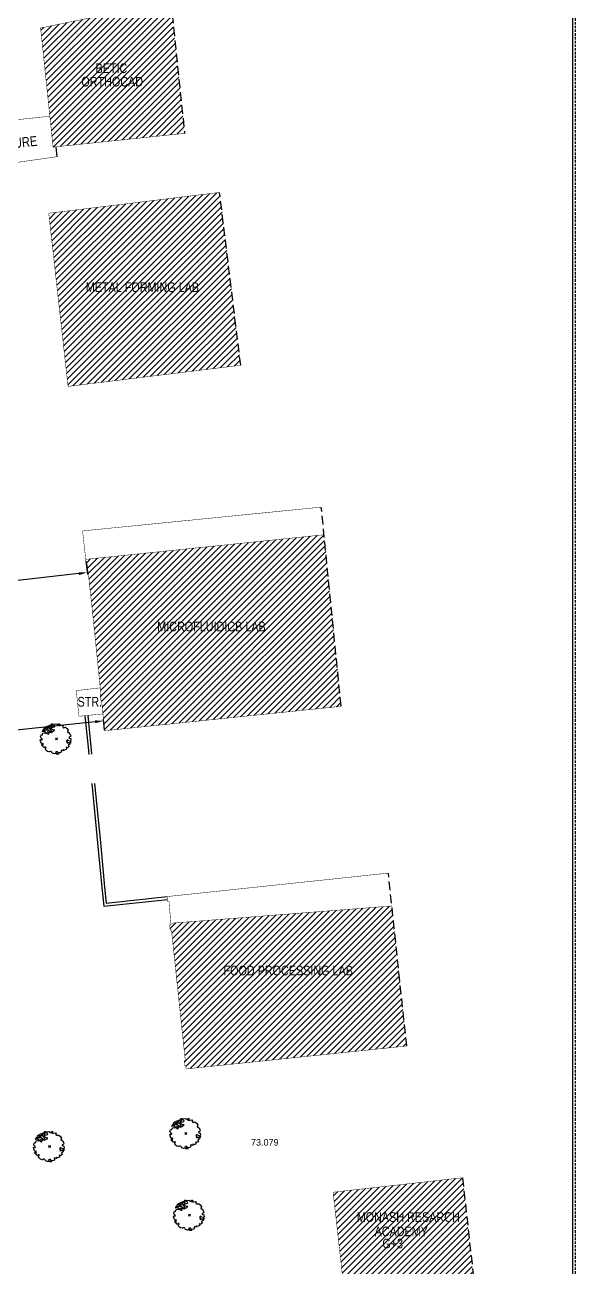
# Model space of a CAD drawing. Header units: inches. Extents: x 1254 to 1542, y 933 to 1230.
# Drawn here: x 1486.5 to 1541.8, y 1040.7 to 1165.6 of the extents above; entities that cross this region are included whole.
import ezdxf
from ezdxf.enums import TextEntityAlignment as Align

# ---------------------------------------------------------------- set-up
doc = ezdxf.new("R2010")
doc.units = ezdxf.units.IN
doc.header["$MEASUREMENT"] = 0
doc.header["$PDMODE"] = 35
doc.header["$PDSIZE"] = 0.1
doc.linetypes.add('HIDDEN', pattern=[0.375, 0.25, -0.125])
for name, color, linetype in [('bldg.', 1, 'Continuous'), ('comp. wall', 7, 'Continuous'), ('dimeantion', 140, 'Continuous'), ('DRAIN (S.W)', 130, 'HIDDEN'), ('HACH BLDG.', 182, 'Continuous'), ('LEVEL', 171, 'Continuous'), ('STR H', 251, 'Continuous'), ('structure', 200, 'Continuous'), ('text', 7, 'Continuous'), ('TREE', 3, 'Continuous')]:
    doc.layers.add(name, color=color, linetype=linetype)
doc.styles.get("Standard").update_dxf_attribs({"font": 'arial.ttf'})
doc.styles.add('style2', font='arial.ttf')
doc.dimstyles.get("Standard").update_dxf_attribs({"dimtxt": 0.85, "dimasz": 0.85, "dimexe": 0.18, "dimexo": 0.0625, "dimgap": 0.09, "dimtad": 0, "dimzin": 0, "dimdsep": 46, "dimtxsty": 'Standard', "dimcen": 0.09, "dimclrd": 5, "dimclre": 5, "dimclrt": 6, "dimadec": 0, "dimazin": 0, "dimtfac": 1, "dimtofl": 0, "dimtmove": 0, "dimatfit": 3, "dimfxl": 0, "dimtolj": 1, "dimtzin": 0, "dimarcsym": 0})
pattern_1 = [(45, (467.107, 39.5311), (-0.30935922, 0.30935922), [])]

# ---------------------------------------------------------------- blocks, each defined once
blk = doc.blocks.new('PV07')
at = {"layer": 'TREE'}
for p, q in [((-2.29, 4.05), (-2.6, 4.31)), ((-1.71, 3.82), (-2.35, 4.45)), ((-2.23, 3.42), (-2.29, 4.05)), ((-1.71, 3.82), (-1.92, 4.59)), ((-1.71, 3.82), (-1.49, 4.36)), ((-1.49, 4.36), (-1.44, 4.64)), ((-4.2, 2.36), (-4.71, 2.24)), ((-4.2, 2.36), (-4.43, 2.61)), ((-3.65, 2.27), (-4.2, 2.36)), ((-3.83, 2.82), (-4.14, 3.22)), ((-3.83, 2.82), (-4.03, 2.79)), ((-3.65, 2.27), (-3.89, 2.59)), ((-3.43, 2.82), (-3.83, 2.82)), ((-3.34, 1.98), (-3.65, 2.27)), ((-1.77, 2.1), (-3.56, 3.36)), ((-2.75, 2.79), (-3.43, 2.82)), ((-2.82, 3.26), (-2.85, 3.45)), ((-2.56, 2.65), (-2.82, 3.26)), ((-2.26, 3.42), (-2.6, 3.73)), ((-1.89, 3.07), (-2.26, 3.42)), ((-1.89, 3.07), (-1.71, 3.82)), ((-1.46, 2.24), (-1.89, 3.07)), ((0, 0), (-0.2, 0)), ((0, 0), (0, 0.2)), ((0, 0), (0, -0.2)), ((0, 0), (0.2, 0))]:
    blk.add_line(p, q, dxfattribs=at)
at = {"layer": 'TREE', "flags": 128}
for points in [[(0.39, -4.4), (0.29, -4.2), (-0.04, -4.23), (-0.35, -4.43), (-0.26, -4.66), (-0.23, -4.8), (-0.69, -4.86), (-1.31, -4.66), (-1.55, -4.46), (-1.46, -4.29), (-1.83, -4.12), (-2.08, -4.12), (-2.29, -4.26), (-2.45, -4.26), (-2.97, -4.09), (-3.46, -3.63), (-3.62, -3.31), (-3.59, -3.11), (-3.4, -2.91), (-3.46, -2.68), (-3.77, -2.71), (-3.8, -2.86), (-4.11, -2.86), (-4.33, -2.57), (-4.39, -2.2), (-4.36, -1.88), (-4.3, -1.68), (-4.39, -1.45), (-4.63, -1.57), (-4.91, -1.42), (-5.06, -1.05), (-5.25, -0.31), (-5.03, -0.22), (-4.85, -0.25), (-4.73, -0.31), (-4.57, -0.22), (-4.73, 0.04), (-4.97, 0.21), (-5.1, 0.47), (-5.19, 0.72), (-5, 1.15), (-4.73, 1.3), (-4.54, 1.35), (-4.51, 1.61), (-4.39, 1.87), (-3.99, 1.98), (-3.68, 1.84), (-3.34, 1.98), (-2.97, 1.7), (-2.63, 1.5), (-2.39, 1.84), (-2.72, 2.04), (-3.03, 2.24), (-2.79, 2.33), (-2.32, 2.21), (-1.77, 2.1), (-1.37, 2.3), (-0.94, 2.56), (-0.57, 2.79), (-0.97, 2.87), (-1.62, 3.16), (-1.68, 3.47), (-1.43, 3.73), (-1.06, 3.85), (-0.66, 3.93), (-0.57, 4.13), (-0.94, 4.39), (-0.88, 4.76), (-0.24, 4.9)], [(-2.84, 4.14), (-2.69, 3.93), (-2.56, 3.68), (-2.85, 3.45), (-3.25, 3.45), (-3.53, 3.36), (-3.99, 3.25), (-3.99, 3.53), (-3.59, 3.79), (-3.19, 3.9), (-3.06, 4.13), (-2.84, 4.14)], [(-1.73, 4.72), (-1.58, 4.88), (-1.27, 4.88), (-1.25, 4.7), (-1.44, 4.64), (-1.68, 4.63), (-1.72, 4.71)], [(-0.26, 4.91), (0.29, 4.62), (0.88, 4.31), (1.22, 4.36), (1.83, 4.48), (2.26, 4.39), (2.05, 4.22), (2.02, 3.79), (2.02, 3.79), (2.42, 3.56), (2.57, 3.7), (2.88, 3.76), (3.4, 3.36), (3.83, 2.79), (3.74, 2.47), (3.62, 2.21), (3.74, 2.07), (4.08, 2.1), (4.27, 1.67), (4.54, 1.3), (4.64, 0.87), (4.39, 0.7), (4.08, 0.58), (4.05, 0.32), (4.24, 0.27), (4.64, 0.15), (4.67, -0.48), (4.51, -0.68), (4.3, -0.71), (3.77, -0.56), (3.68, -0.33), (3.43, -0.45), (3.19, -0.71), (3.43, -0.85), (3.5, -1.05), (3.34, -1.22), (3.62, -1.37), (3.87, -1.17), (4.17, -1.17), (4.36, -1.51), (4.36, -1.74), (4.11, -1.94), (3.9, -2), (3.83, -2.23), (4.02, -2.4), (3.9, -2.66), (3.71, -2.94), (3.4, -2.86), (3.19, -2.77), (3.13, -2.91), (3.22, -3.09), (3.22, -3.29), (3.19, -3.46), (2.82, -3.6), (2.54, -3.63), (2.29, -3.51), (2.14, -3.6), (2.36, -3.8), (2.02, -3.86), (1.77, -3.69), (1.49, -3.86), (1.52, -4.09), (1.52, -4.37), (1.25, -4.52), (0.82, -4.6), (0.39, -4.4)], [(0.57, 4.88), (0.79, 4.91), (1.06, 4.82), (1.12, 4.68), (0.94, 4.68), (0.75, 4.62), (0.6, 4.74), (0.57, 4.88)], [(-4.26, 2.99), (-3.99, 2.9), (-4.05, 2.7), (-4.3, 2.64), (-4.51, 2.59), (-4.45, 2.76), (-4.42, 2.87), (-4.26, 2.99)], [(-4.85, -1.8), (-4.88, -2), (-4.6, -2.23), (-4.51, -1.91), (-4.66, -1.8), (-4.85, -1.8)], [(4.7, -0.91), (4.42, -0.97), (4.42, -1.17), (4.6, -1.28), (4.82, -1.14), (4.7, -0.91)], [(0.14, -4.63), (0.45, -4.8), (0.75, -4.86), (0.63, -4.98), (0.29, -5), (-0.05, -4.96), (-0.01, -4.83), (0.02, -4.63), (0.14, -4.63)]]:
    blk.add_lwpolyline(points, dxfattribs=at)
at = {"layer": 'TREE'}
blk.add_point((0, 0), dxfattribs=at)
blk = doc.blocks.new('TREE12')
at = {"layer": 'TREE', "xscale": 99.88372093023256, "yscale": 99.88372093023256, "zscale": 99.88372093023256}
blk.add_blockref('PV07', (411, 285), dxfattribs=at)
blk = doc.blocks.new('*D17')
at = {"layer": 'Defpoints', "color": 0}
for p in [(1492.62, 1111.77), (1492.75, 1110.54), (1454.93, 1107.52)]:
    blk.add_point(p, dxfattribs=at)
at = {"layer": 'dimeantion', "color": 5, "lineweight": -2}
for p, q in [((1492.62, 1111.71), (1492.77, 1110.36)), ((1491.91, 1110.44), (1479.94, 1109.09)), ((1455.92, 1106.38), (1476.92, 1108.75)), ((1454.94, 1107.45), (1455.09, 1106.1))]:
    blk.add_line(p, q, dxfattribs=at)
at = {"layer": 'dimeantion', "color": 5}
for points in [[(1491.89, 1110.58), (1491.93, 1110.3), (1492.75, 1110.54)], [(1455.9, 1106.52), (1455.93, 1106.24), (1455.07, 1106.28)]]:
    blk.add_solid(points, dxfattribs=at)
at = {"layer": 'dimeantion', "color": 6, "insert": (1478.42, 1108.98), "char_height": 0.85, "attachment_point": 5, "rotation": 6.4435}
blk.add_mtext('\\A1;37.92', dxfattribs=at)
blk = doc.blocks.new('*D81')
at = {"layer": 'Defpoints', "color": 0}
for p in [(1494.51, 1094.64), (1456.74, 1091.58), (1456.84, 1090.58)]:
    blk.add_point(p, dxfattribs=at)
at = {"layer": 'dimeantion', "color": 5, "lineweight": -2}
for p, q in [((1494.5, 1094.7), (1494.38, 1095.81)), ((1493.56, 1095.54), (1479.81, 1094.06)), ((1457.58, 1091.67), (1476.78, 1093.73)), ((1456.84, 1090.65), (1456.72, 1091.76))]:
    blk.add_line(p, q, dxfattribs=at)
at = {"layer": 'dimeantion', "color": 5}
for points in [[(1493.54, 1095.68), (1493.57, 1095.4), (1494.4, 1095.63)], [(1457.57, 1091.81), (1457.6, 1091.53), (1456.74, 1091.58)]]:
    blk.add_solid(points, dxfattribs=at)
at = {"layer": 'dimeantion', "color": 6, "insert": (1478.29, 1093.93), "char_height": 0.85, "attachment_point": 5, "rotation": 6.1447}
blk.add_mtext('\\A1;37.88', dxfattribs=at)

msp = doc.modelspace()

# ---------------------------------------------------------------- hatches: boundary and pattern name
at = {"layer": 'HACH BLDG.', "lineweight": 30}
h = msp.add_hatch(dxfattribs=at)
h.set_pattern_fill('ANSI31', color=256, scale=3.5)
h.set_pattern_definition(pattern_1)
h.paths.add_polyline_path([(1530.478, 1049.684), (1517.469, 1048.225), (1518.498, 1039.051), (1526.83, 1040.002), (1526.964, 1038.828), (1528.569, 1024.761), (1527.036, 1024.585), (1527.097, 1023.686), (1519.101, 1022.784), (1519.552, 1018.672), (1533.709, 1020.225)])
h.paths.add_polyline_path([(1522.166, 1042.315), (1524.747, 1042.315), (1524.747, 1043.821), (1522.166, 1043.821)], flags=24)
h.paths.add_polyline_path([(1521.384, 1043.535), (1527.248, 1043.535), (1527.248, 1045.04), (1521.384, 1045.04)], flags=24)
h.paths.add_polyline_path([(1519.593, 1044.975), (1530.455, 1044.975), (1530.455, 1046.481), (1519.593, 1046.481)], flags=24)
at = {"layer": 'STR H', "lineweight": 30}
h = msp.add_hatch(dxfattribs=at)
h.set_pattern_fill('ANSI31', color=256, scale=3.5)
h.set_pattern_definition(pattern_1)
h.paths.add_polyline_path([(1501.152, 1167.979), (1488.064, 1165.309), (1489.32, 1153.329), (1494.203, 1153.841), (1502.54, 1154.713)])
h.paths.add_polyline_path([(1491.911, 1159.159), (1498.616, 1159.159), (1498.616, 1160.665), (1491.911, 1160.665)], flags=24)
h.paths.add_polyline_path([(1493.337, 1160.509), (1497.031, 1160.509), (1497.031, 1162.014), (1493.337, 1162.014)], flags=24)
h = msp.add_hatch(dxfattribs=at)
h.set_pattern_fill('ANSI31', color=256, scale=3.5)
h.set_pattern_definition(pattern_1)
h.paths.add_polyline_path([(1506.058, 1148.772), (1488.884, 1146.677), (1490.827, 1129.267), (1508.179, 1131.392)])
h.paths.add_polyline_path([(1492.358, 1138.485), (1504.244, 1138.485), (1504.244, 1139.99), (1492.358, 1139.99)], flags=24)
h = msp.add_hatch(dxfattribs=at)
h.set_pattern_fill('ANSI31', color=256, scale=3.5)
h.set_pattern_definition(pattern_1)
h.paths.add_polyline_path([(1516.556, 1114.347), (1492.604, 1111.872), (1492.639, 1111.345), (1492.76, 1111.353), (1493.241, 1106.966), (1494.127, 1098.346), (1494.137, 1098.244), (1494.061, 1098.236), (1494.082, 1097.722), (1494.183, 1097.733), (1494.185, 1097.713), (1494.51, 1094.639), (1518.276, 1097.094)])
h.paths.add_polyline_path([(1499.538, 1104.364), (1510.943, 1104.364), (1510.943, 1105.87), (1499.538, 1105.87)], flags=24)
h = msp.add_hatch(dxfattribs=at)
h.set_pattern_fill('ANSI31', color=256, scale=3.5)
h.set_pattern_definition(pattern_1)
h.paths.add_polyline_path([(1523.374, 1077.014), (1501.161, 1075.276), (1501.174, 1075.108), (1501.042, 1075.098), (1501.084, 1074.594), (1501.219, 1074.608), (1501.987, 1067.357), (1502.613, 1061.446), (1502.502, 1061.434), (1502.542, 1060.933), (1502.65, 1060.948), (1502.694, 1060.629), (1524.868, 1062.933)])
h.paths.add_polyline_path([(1506.2, 1069.768), (1519.714, 1069.768), (1519.714, 1071.274), (1506.2, 1071.274)], flags=24)

# ---------------------------------------------------------------- linework, layer by layer
at = {"layer": 'bldg.', "lineweight": 30, "const_width": 0.045}
msp.add_lwpolyline([(1533.709, 1020.225), (1519.552, 1018.672), (1519.101, 1022.784), (1527.097, 1023.686), (1527.036, 1024.585), (1528.569, 1024.761), (1526.964, 1038.828), (1526.83, 1040.002), (1518.498, 1039.051), (1517.469, 1048.225), (1530.478, 1049.684)], dxfattribs=at)
at = {"layer": 'comp. wall', "color": 55, "linetype": 'HIDDEN', "lineweight": 30, "ltscale": 3.5}
for points in [[(1501.152, 1167.979), (1502.54, 1154.713)], [(1508.179, 1131.392), (1506.058, 1148.772)], [(1518.276, 1097.094), (1516.279, 1117.125)], [(1524.868, 1062.933), (1523.024, 1080.319)], [(1530.478, 1049.684), (1533.709, 1020.225)]]:
    msp.add_lwpolyline(points, dxfattribs=at)
at = {"layer": 'comp. wall'}
for points in [[(1489.724, 1152.368), (1489.62, 1153.361)], [(1492.522, 1096.152), (1492.846, 1092.982), (1492.912, 1092.249)], [(1492.801, 1096.179), (1493.125, 1093.009), (1493.191, 1092.274)], [(1493.198, 1089.316), (1493.793, 1083.375), (1494.206, 1078.865), (1494.404, 1077.001), (1500.811, 1077.681)], [(1493.477, 1089.344), (1494.072, 1083.402), (1494.485, 1078.891), (1494.653, 1077.309), (1500.781, 1077.959)]]:
    msp.add_lwpolyline(points, dxfattribs=at)
at = {"layer": 'DRAIN (S.W)', "color": 114}
msp.add_lwpolyline([(1253.652, 1230.034), (1541.799, 1230.034), (1541.799, 933.31), (1253.652, 933.31)], close=True, dxfattribs=at)
at = {"layer": 'DRAIN (S.W)', "color": 240, "linetype": 'Continuous'}
msp.add_lwpolyline([(1253.902, 1229.784), (1541.549, 1229.784), (1541.549, 933.56), (1253.902, 933.56)], close=True, dxfattribs=at)
at = {"layer": 'structure', "lineweight": 30, "const_width": 0.045}
for points in [[(1501.152, 1167.979), (1488.064, 1165.309), (1489.32, 1153.329), (1494.203, 1153.841), (1502.54, 1154.713)], [(1479.739, 1155.465), (1488.994, 1156.435)], [(1489.724, 1152.368), (1480.35, 1151.031), (1479.739, 1155.465)], [(1508.179, 1131.392), (1490.827, 1129.267), (1488.884, 1146.677), (1506.058, 1148.772)], [(1492.604, 1111.872), (1492.281, 1114.732), (1516.279, 1117.125)], [(1518.276, 1097.094), (1494.51, 1094.639), (1494.185, 1097.713), (1494.183, 1097.733), (1494.082, 1097.722), (1494.061, 1098.236), (1494.137, 1098.244), (1494.127, 1098.346), (1493.241, 1106.966), (1492.76, 1111.353), (1492.639, 1111.345), (1492.604, 1111.872), (1516.556, 1114.347)], [(1494.065, 1098.95), (1491.65, 1098.67), (1491.926, 1096.094), (1494.332, 1096.327)], [(1524.868, 1062.933), (1502.694, 1060.629), (1502.652, 1060.934), (1502.65, 1060.948), (1502.542, 1060.933), (1502.502, 1061.434), (1502.613, 1061.446), (1501.987, 1067.357), (1501.22, 1074.6), (1501.219, 1074.608), (1501.084, 1074.594), (1501.042, 1075.098), (1501.174, 1075.108), (1501.161, 1075.276), (1500.971, 1077.472), (1500.84, 1077.464), (1500.781, 1077.959), (1523.024, 1080.319)], [(1501.161, 1075.276), (1523.374, 1077.014)]]:
    msp.add_lwpolyline(points, dxfattribs=at)

# ---------------------------------------------------------------- block references
at = {"layer": 'TREE', "lineweight": 30, "xscale": 0.003098344733628733, "yscale": 0.003098344733628733, "zscale": 0.003098344733628733, "rotation": 0.01378477141140166}
for p in [(1488.387, 1092.939), (1501.403, 1053.247), (1487.701, 1051.933), (1501.774, 1045.031)]:
    msp.add_blockref('TREE12', p, dxfattribs=at)

# ---------------------------------------------------------------- texts
at = {"layer": 'LEVEL'}
msp.add_text('73.079', height=0.65, dxfattribs=at).set_placement((1510.599, 1053.246), align=Align.MIDDLE_CENTER)
at = {"layer": 'text', "color": 0, "lineweight": 30, "style": 'style2', "width": 0.8}
for s, p in [('BETIC', (1493.587, 1160.777, 100.315)), ('ORTHOCAD', (1492.162, 1159.427, 100.315)), ('METAL FORMING LAB', (1492.609, 1138.752, 100.315)), ('MICROFLUIDICB LAB', (1499.789, 1104.631, 100.315)), ('STR.', (1491.78, 1097.068, 100.315)), ('FOOD PROCESSING LAB', (1506.451, 1070.035, 100.315)), ('MONASH RESARCH', (1519.844, 1045.242, 100.315)), ('ACADEMY', (1521.636, 1043.802, 100.315)), ('G+3', (1522.417, 1042.583, 100.315))]:
    msp.add_text(s, height=0.97, dxfattribs=at).set_placement(p)
msp.add_text('STRUCTURE', height=1, rotation=5.96683, dxfattribs=at).set_placement((1480.923, 1152.753, 100.315))

# ---------------------------------------------------------------- dimensions: what is measured, and where the dimension line sits
at = {"layer": 'dimeantion'}
for base, p1, p2, angle, picture, middle in [((1492.755, 1110.537), (1454.932, 1107.515), (1492.615, 1111.771), 6.44351, '*D17', (1478.424, 1108.982)), ((1456.736, 1091.577), (1494.51, 1094.639), (1456.843, 1090.584), 186.14474, '*D81', (1478.289, 1093.928))]:
    dim = msp.add_linear_dim(base=base, p1=p1, p2=p2, angle=angle, dimstyle='Standard', override={"dimtmove": 2}, dxfattribs=at)
    dim.commit()
    dim.dimension.update_dxf_attribs({"geometry": picture, "text_midpoint": middle, "dimtype": 161})

doc.saveas('drawing.dxf')
